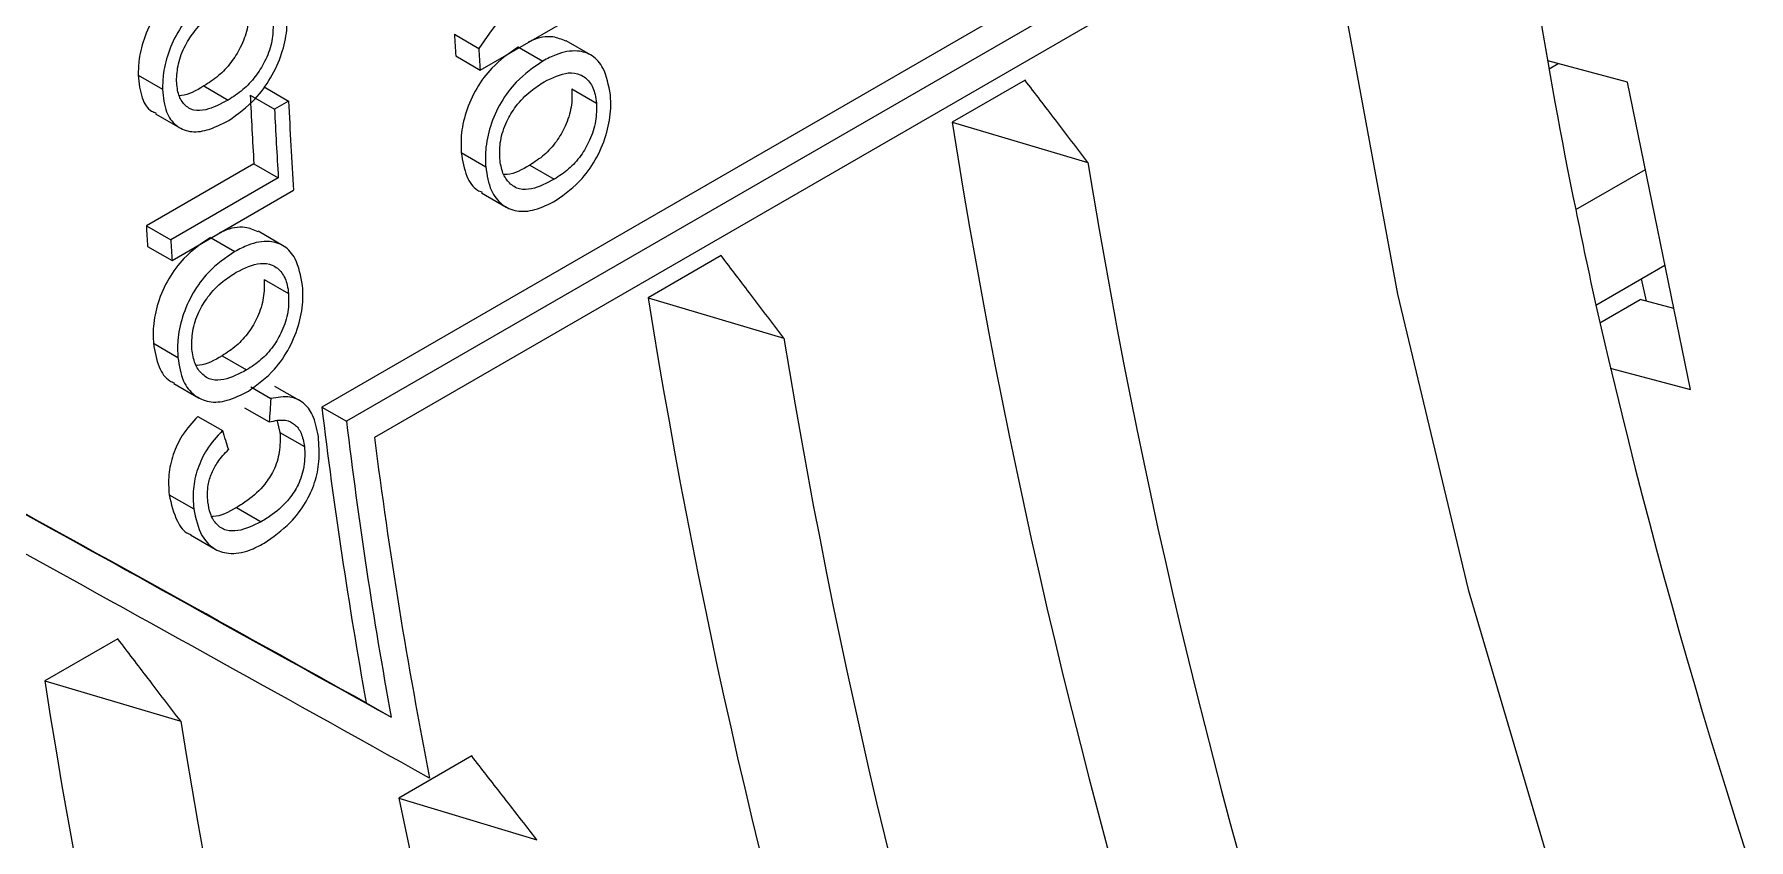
# Model space of a CAD drawing. Extents: x 17.3 to 113.1, y 4.8 to 84.5.
# Drawn here: x 75.046 to 76.043, y 64.353 to 64.821 of the extents above; entities that cross this region are included whole.
import ezdxf

# ---------------------------------------------------------------- set-up
doc = ezdxf.new("R2010")
doc.units = 0
doc.header["$MEASUREMENT"] = 0
doc.layers.add('OBJECT', color=7, linetype='CONTINUOUS')

msp = doc.modelspace()

# ---------------------------------------------------------------- linework, layer by layer
at = {"layer": 'OBJECT'}
for p, q in [((75.74737, 64.91311), (75.21299, 64.60462)), ((75.76167, 64.90485), (75.22729, 64.59636)), ((75.77799, 64.89543), (75.24361, 64.58694)), ((75.30507, 64.80063), (75.37578, 64.84145)), ((75.29012, 64.82143), (75.3043, 64.81324)), ((75.32784, 64.81378), (75.34155, 64.80586)), ((75.36931, 64.80944), (75.35511, 64.81764)), ((75.29088, 64.80882), (75.30507, 64.80063)), ((75.97237, 64.79362), (75.92612, 64.80601)), ((75.92692, 64.80138), (75.93215, 64.8044)), ((75.10619, 64.79758), (75.12034, 64.78941)), ((75.62202, 64.79471), (75.5796, 64.77022)), ((76.00898, 64.61475), (75.97237, 64.79362)), ((75.14437, 64.79135), (75.15853, 64.78318)), ((75.17136, 64.78607), (75.18552, 64.77789)), ((75.17952, 64.79078), (75.19368, 64.7826)), ((75.19368, 64.7826), (75.18552, 64.77789)), ((75.35846, 64.78963), (75.37268, 64.78143)), ((75.11636, 64.77514), (75.13051, 64.76697)), ((75.5796, 64.77022), (75.65856, 64.7468)), ((75.29409, 64.75258), (75.30831, 64.74437)), ((75.17349, 64.74611), (75.11094, 64.71)), ((75.17349, 64.74611), (75.18767, 64.73792)), ((75.33399, 64.74536), (75.34822, 64.73714)), ((75.94226, 64.71948), (75.98276, 64.74286)), ((75.18767, 64.73792), (75.12512, 64.70181)), ((75.12588, 64.68985), (75.19659, 64.73067)), ((75.30595, 64.72916), (75.32019, 64.72094)), ((75.11094, 64.71), (75.12512, 64.70181)), ((75.14866, 64.703), (75.16241, 64.69506)), ((75.1902, 64.69862), (75.176, 64.70682)), ((75.11169, 64.69804), (75.12588, 64.68985)), ((75.44525, 64.69266), (75.40282, 64.66817)), ((75.95398, 64.66393), (75.99416, 64.68713)), ((75.17943, 64.67877), (75.19366, 64.67056)), ((75.98027, 64.67911), (75.98329, 64.66627)), ((75.40282, 64.66817), (75.48179, 64.64475)), ((75.95627, 64.65359), (75.97984, 64.6672)), ((75.99931, 64.66198), (75.97984, 64.6672)), ((75.11506, 64.64171), (75.12928, 64.6335)), ((75.15504, 64.63444), (75.16928, 64.62622)), ((75.96228, 64.62726), (76.00898, 64.61475)), ((75.127, 64.61824), (75.14125, 64.61002)), ((75.17171, 64.61631), (75.18336, 64.60958)), ((75.20002, 64.6084), (75.18575, 64.61664)), ((75.16811, 64.60419), (75.18239, 64.59595)), ((75.21299, 64.60462), (75.22729, 64.59636)), ((75.14091, 64.59918), (75.15518, 64.59094)), ((75.18694, 64.59639), (75.18865, 64.58988)), ((75.18865, 64.58988), (75.20295, 64.58162)), ((75.12418, 64.55363), (75.13848, 64.54538)), ((75.16338, 64.54611), (75.17771, 64.53784)), ((75.13668, 64.53021), (75.15101, 64.52193)), ((75.09428, 64.46987), (75.05185, 64.44537)), ((75.05185, 64.44537), (75.13093, 64.42188)), ((75.23882, 64.43252), (75.25333, 64.42414)), ((75.30015, 64.40167), (75.25773, 64.37718)), ((75.25773, 64.37718), (75.33802, 64.35294))]:
    msp.add_line(p, q, dxfattribs=at)
at = {"layer": 'OBJECT', "flags": 128}
msp.add_lwpolyline([(75.77619, 65.32163), (75.77619, 65.16617), (75.78665, 65.00514), (75.80749, 64.83952), (75.8386, 64.6703), (75.87979, 64.49852), (75.93081, 64.3252), (75.99134, 64.15139), (76.06103, 63.97815), (76.13946, 63.80651), (76.22615, 63.63752)], dxfattribs=at)
at = {"layer": 'OBJECT'}
for centre, radius, start, end in [((78.56694, 65.26161), 2.68008, 180.80615, 191.67043), ((77.85949, 64.97078), 2.57371, 183.32686, 183.60811), ((77.83607, 64.96153), 2.53612, 183.3519, 183.63741), ((77.70052, 64.90072), 2.53176, 182.5956, 183.50126), ((77.71461, 64.89787), 2.52356, 182.61802, 183.79891), ((77.69753, 64.8927), 2.51463, 182.61681, 183.5289), ((79.50305, 65.39006), 3.97212, 188.97757, 226.68924), ((79.45665, 65.36373), 3.84786, 189.22611, 226.52614), ((79.03128, 65.34199), 3.15112, 191.39382, 192.42606), ((77.68327, 64.86729), 2.57714, 183.49929, 183.76558), ((77.67748, 64.85914), 2.55721, 183.5273, 183.79575), ((79.34227, 65.29563), 3.98911, 189.04982, 222.30217), ((79.62852, 65.50024), 3.76851, 192.82188, 208.66153), ((79.27987, 65.26168), 3.84786, 189.22611, 226.52614), ((78.16369, 64.95937), 2.97194, 186.85557, 190.21103), ((78.15891, 64.95159), 2.95307, 186.90887, 190.28887), ((78.22155, 64.96713), 3.00211, 187.27556, 191.10716), ((78.4502, 64.86592), 3.6106, 185.08358, 209.23421), ((78.41425, 64.84216), 3.4969, 185.23543, 209.16671), ((78.76168, 65.02138), 3.75428, 188.82556, 208.94155), ((78.7252, 64.99749), 3.64007, 189.09837, 208.86966), ((79.03741, 65.16467), 3.86085, 191.76905, 208.76646)]:
    msp.add_arc(centre, radius, start, end, dxfattribs=at)
for centre, major_axis, ratio, start_param, end_param in [((77.20525, 64.07019), (2.78875, 3.45145), 0.442764, 1.690483, 1.710238), ((76.52662, 63.67843), (2.45903, -1.38623), 0.010107, 2.120763, 2.350138), ((76.52662, 63.67843), (2.47927, -1.39764), 0.010107, 2.122669, 2.342102), ((76.50639, 63.66674), (2.45903, -1.38623), 0.010107, 2.100644, 2.350138), ((76.93928, 63.91665), (-0.64995, 2.38573), 0.687504, 1.09613, 1.101986), ((76.80966, 63.84182), (-1.53777, 1.91145), 0.445009, 0.849092, 0.854949)]:
    msp.add_ellipse(centre, major_axis=major_axis, ratio=ratio, start_param=start_param, end_param=end_param, dxfattribs=at)
for points, knots in [([(75.13418, 64.85164), (75.13148, 64.84974), (75.12522, 64.84532), (75.11659, 64.83412), (75.10981, 64.82062), (75.10642, 64.8079), (75.10626, 64.80068), (75.10619, 64.79758)], [0, 0, 0, 0, 0.1700238, 0.3954224, 0.621693, 0.83773, 1, 1, 1, 1]), ([(75.15603, 64.84949), (75.15068, 64.84587), (75.14174, 64.8398), (75.13071, 64.82603), (75.12396, 64.81244), (75.12057, 64.79973), (75.12041, 64.79251), (75.12034, 64.78941)], [0, 0, 0, 0, 0.287529, 0.481015, 0.675248, 0.8607, 1, 1, 1, 1]), ([(75.1285, 64.79419), (75.12867, 64.79751), (75.12901, 64.80419), (75.13312, 64.81475), (75.13958, 64.82463), (75.14754, 64.83246), (75.15338, 64.83614), (75.15609, 64.83786)], [0, 0, 0, 0, 0.197152, 0.395804, 0.573791, 0.801912, 1, 1, 1, 1]), ([(75.17056, 64.83464), (75.17041, 64.83129), (75.17012, 64.82458), (75.16606, 64.81397), (75.1602, 64.80454), (75.15277, 64.79672), (75.14725, 64.79319), (75.14437, 64.79135)], [0, 0, 0, 0, 0.202751, 0.407412, 0.587596, 0.785061, 1, 1, 1, 1]), ([(75.18471, 64.82647), (75.18456, 64.82313), (75.18427, 64.81641), (75.18021, 64.8058), (75.17436, 64.79637), (75.16693, 64.78855), (75.16141, 64.78502), (75.15853, 64.78318)], [0, 0, 0, 0, 0.202757, 0.407424, 0.5876, 0.785072, 1, 1, 1, 1]), ([(75.15888, 64.77132), (75.16416, 64.77508), (75.17309, 64.78144), (75.1837, 64.79585), (75.19005, 64.80993), (75.19277, 64.82213), (75.19284, 64.82877), (75.19286, 64.83123)], [0, 0, 0, 0, 0.291179, 0.492366, 0.694313, 0.886501, 1, 1, 1, 1]), ([(75.32736, 64.81406), (75.32205, 64.81041), (75.31316, 64.80431), (75.3026, 64.79028), (75.29645, 64.77637), (75.2937, 64.76329), (75.29397, 64.7558), (75.29409, 64.75258)], [0, 0, 0, 0, 0.286985, 0.480131, 0.674018, 0.859524, 1, 1, 1, 1]), ([(75.35499, 64.81739), (75.35255, 64.81843), (75.34666, 64.82094), (75.33862, 64.81953), (75.33371, 64.81711), (75.33304, 64.81678)], [0, 0, 0, 0, 0.378592, 0.915036, 1, 1, 1, 1]), ([(75.34155, 64.80586), (75.33624, 64.80222), (75.32736, 64.79611), (75.31679, 64.78209), (75.31065, 64.76817), (75.30791, 64.75508), (75.30819, 64.7476), (75.30831, 64.74437)], [0, 0, 0, 0, 0.286975, 0.480116, 0.673995, 0.859502, 1, 1, 1, 1]), ([(75.38084, 64.78619), (75.3798, 64.79174), (75.37802, 64.8012), (75.37065, 64.80962), (75.36112, 64.81255), (75.35093, 64.81076), (75.34412, 64.8072), (75.34155, 64.80586)], [0, 0, 0, 0, 0.262327, 0.446726, 0.631747, 0.861208, 1, 1, 1, 1]), ([(75.10619, 64.79758), (75.10669, 64.79297), (75.10761, 64.7845), (75.11207, 64.77734), (75.11572, 64.77594), (75.1166, 64.7756)], [0, 0, 0, 0, 0.474726, 0.872919, 1, 1, 1, 1]), ([(75.15853, 64.78318), (75.15412, 64.78087), (75.14723, 64.77727), (75.13829, 64.77665), (75.133, 64.7801), (75.12931, 64.78588), (75.12877, 64.79135), (75.1285, 64.79419)], [0, 0, 0, 0, 0.30881, 0.483178, 0.659205, 0.8234, 1, 1, 1, 1]), ([(75.31646, 64.74915), (75.31643, 64.7526), (75.31638, 64.75953), (75.32002, 64.77044), (75.32616, 64.78058), (75.33392, 64.78847), (75.3397, 64.79213), (75.34234, 64.79381)], [0, 0, 0, 0, 0.198451, 0.39841, 0.577222, 0.806711, 1, 1, 1, 1]), ([(75.34234, 64.79381), (75.34711, 64.79615), (75.3545, 64.79979), (75.36357, 64.7985), (75.36908, 64.7941), (75.37191, 64.78778), (75.37248, 64.78311), (75.37268, 64.78143)], [0, 0, 0, 0, 0.339453, 0.526289, 0.713396, 0.896544, 1, 1, 1, 1]), ([(75.65856, 64.7468), (75.65225, 64.75507), (75.64006, 64.77104), (75.62789, 64.78702), (75.62202, 64.79471)], [0, 0, 0, 0, 0.5181211, 1, 1, 1, 1]), ([(75.12034, 64.78941), (75.1208, 64.78473), (75.12166, 64.77612), (75.12778, 64.76792), (75.13603, 64.76418), (75.14684, 64.76516), (75.15466, 64.76916), (75.15888, 64.77132)], [0, 0, 0, 0, 0.219177, 0.403022, 0.586408, 0.776679, 1, 1, 1, 1]), ([(75.14437, 64.79135), (75.13987, 64.78869), (75.13493, 64.78576), (75.1305, 64.78569), (75.1301, 64.78569)], [0, 0, 0, 0, 0.910548, 1, 1, 1, 1]), ([(75.35846, 64.78963), (75.35852, 64.78616), (75.35862, 64.77918), (75.35502, 64.76822), (75.34948, 64.75856), (75.34227, 64.75069), (75.33681, 64.74717), (75.33399, 64.74536)], [0, 0, 0, 0, 0.204276, 0.410483, 0.591697, 0.789075, 1, 1, 1, 1]), ([(75.34931, 64.72486), (75.35455, 64.72865), (75.36341, 64.73505), (75.37351, 64.74975), (75.37922, 64.76417), (75.3813, 64.77675), (75.38096, 64.78363), (75.38084, 64.78619)], [0, 0, 0, 0, 0.29048, 0.491429, 0.693102, 0.885805, 1, 1, 1, 1]), ([(75.37268, 64.78143), (75.37273, 64.77795), (75.37284, 64.77097), (75.36925, 64.76), (75.36371, 64.75034), (75.3565, 64.74247), (75.35104, 64.73895), (75.34822, 64.73714)], [0, 0, 0, 0, 0.204302, 0.410533, 0.591771, 0.789147, 1, 1, 1, 1]), ([(75.29409, 64.75258), (75.2949, 64.74778), (75.29638, 64.73896), (75.30144, 64.73146), (75.30529, 64.72997), (75.3062, 64.72962)], [0, 0, 0, 0, 0.4777905, 0.8774282, 1, 1, 1, 1]), ([(75.30831, 64.74437), (75.30908, 64.73949), (75.31051, 64.73052), (75.3174, 64.7219), (75.32622, 64.7179), (75.33733, 64.71877), (75.34513, 64.72273), (75.34931, 64.72486)], [0, 0, 0, 0, 0.221009, 0.405859, 0.590283, 0.779928, 1, 1, 1, 1]), ([(75.34822, 64.73714), (75.34381, 64.73485), (75.33689, 64.73126), (75.32768, 64.73079), (75.32201, 64.73445), (75.31782, 64.74051), (75.31693, 64.74619), (75.31646, 64.74915)], [0, 0, 0, 0, 0.308095, 0.482037, 0.657617, 0.821769, 1, 1, 1, 1]), ([(75.33399, 64.74536), (75.32949, 64.74273), (75.32435, 64.73972), (75.31959, 64.73977), (75.31899, 64.73978)], [0, 0, 0, 0, 0.87386, 1, 1, 1, 1]), ([(75.14821, 64.70326), (75.1429, 64.69961), (75.13402, 64.6935), (75.12348, 64.67947), (75.11736, 64.66554), (75.11464, 64.65244), (75.11493, 64.64494), (75.11506, 64.64171)], [0, 0, 0, 0, 0.286948, 0.48007, 0.673928, 0.85944, 1, 1, 1, 1]), ([(75.17588, 64.70657), (75.17343, 64.70761), (75.16752, 64.71014), (75.15932, 64.70868), (75.15424, 64.70616), (75.15341, 64.70574)], [0, 0, 0, 0, 0.3709774, 0.8964735, 1, 1, 1, 1]), ([(75.16241, 64.69506), (75.1571, 64.69141), (75.14822, 64.68531), (75.13768, 64.67127), (75.13157, 64.65734), (75.12886, 64.64423), (75.12915, 64.63673), (75.12928, 64.6335)], [0, 0, 0, 0, 0.286938, 0.480053, 0.673902, 0.859418, 1, 1, 1, 1]), ([(75.20181, 64.67532), (75.20075, 64.68088), (75.19895, 64.69036), (75.19155, 64.6988), (75.18199, 64.70174), (75.17179, 64.69996), (75.16498, 64.6964), (75.16241, 64.69506)], [0, 0, 0, 0, 0.262277, 0.446722, 0.631788, 0.861168, 1, 1, 1, 1]), ([(75.13744, 64.63828), (75.1374, 64.64174), (75.13732, 64.64868), (75.14094, 64.65961), (75.14707, 64.66976), (75.15482, 64.67765), (75.1606, 64.68131), (75.16324, 64.68299)], [0, 0, 0, 0, 0.198554, 0.398608, 0.577484, 0.807087, 1, 1, 1, 1]), ([(75.16324, 64.68299), (75.168, 64.68533), (75.17539, 64.68896), (75.18448, 64.68767), (75.19001, 64.68325), (75.19287, 64.67692), (75.19345, 64.67225), (75.19366, 64.67056)], [0, 0, 0, 0, 0.339308, 0.526148, 0.713275, 0.896421, 1, 1, 1, 1]), ([(75.48179, 64.64475), (75.47547, 64.65302), (75.46329, 64.66899), (75.45111, 64.68496), (75.44525, 64.69266)], [0, 0, 0, 0, 0.5181211, 1, 1, 1, 1]), ([(75.17943, 64.67877), (75.17949, 64.67529), (75.17962, 64.66829), (75.17604, 64.65731), (75.17051, 64.64764), (75.16331, 64.63977), (75.15785, 64.63626), (75.15504, 64.63444)], [0, 0, 0, 0, 0.204384, 0.4107, 0.591993, 0.789361, 1, 1, 1, 1]), ([(75.1704, 64.61393), (75.17564, 64.61771), (75.18449, 64.62412), (75.19458, 64.63883), (75.20025, 64.65327), (75.2023, 64.66587), (75.20194, 64.67275), (75.20181, 64.67532)], [0, 0, 0, 0, 0.290429, 0.491356, 0.69301, 0.885747, 1, 1, 1, 1]), ([(75.19366, 64.67056), (75.19372, 64.66707), (75.19385, 64.66008), (75.19027, 64.64909), (75.18475, 64.63942), (75.17755, 64.63155), (75.1721, 64.62803), (75.16928, 64.62622)], [0, 0, 0, 0, 0.204416, 0.410759, 0.592076, 0.789433, 1, 1, 1, 1]), ([(75.11506, 64.64171), (75.11588, 64.6369), (75.11739, 64.62806), (75.12248, 64.62055), (75.12634, 64.61905), (75.12725, 64.6187)], [0, 0, 0, 0, 0.4780147, 0.8777521, 1, 1, 1, 1]), ([(75.12928, 64.6335), (75.13007, 64.62861), (75.13152, 64.61962), (75.13846, 64.61098), (75.14731, 64.60698), (75.15843, 64.60784), (75.16622, 64.6118), (75.1704, 64.61393)], [0, 0, 0, 0, 0.221145, 0.406062, 0.590559, 0.780155, 1, 1, 1, 1]), ([(75.16928, 64.62622), (75.16486, 64.62393), (75.15795, 64.62034), (75.14872, 64.61988), (75.14303, 64.62355), (75.13882, 64.62962), (75.13791, 64.63532), (75.13744, 64.63828)], [0, 0, 0, 0, 0.308037, 0.4819524, 0.6575056, 0.8216464, 1, 1, 1, 1]), ([(75.15504, 64.63444), (75.15054, 64.63182), (75.14539, 64.6288), (75.14062, 64.62886), (75.14001, 64.62887)], [0, 0, 0, 0, 0.872331, 1, 1, 1, 1]), ([(75.21097, 64.58749), (75.21013, 64.59191), (75.2086, 64.59992), (75.20241, 64.60762), (75.19399, 64.6114), (75.18717, 64.61023), (75.18336, 64.60958)], [0, 0, 0, 0, 0.273935, 0.496636, 0.719281, 1, 1, 1, 1]), ([(75.14091, 64.59918), (75.13769, 64.59567), (75.13188, 64.58933), (75.12616, 64.57706), (75.12344, 64.56492), (75.12393, 64.55745), (75.12418, 64.55363)], [0, 0, 0, 0, 0.289249, 0.522936, 0.756712, 1, 1, 1, 1]), ([(75.18239, 64.59595), (75.18568, 64.59668), (75.19108, 64.59787), (75.19739, 64.59487), (75.20143, 64.5896), (75.20243, 64.58437), (75.20295, 64.58162)], [0, 0, 0, 0, 0.334041, 0.54781, 0.761889, 1, 1, 1, 1]), ([(75.15518, 64.59094), (75.15196, 64.58743), (75.14615, 64.58109), (75.14044, 64.56882), (75.13773, 64.55668), (75.13823, 64.54919), (75.13848, 64.54538)], [0, 0, 0, 0, 0.289203, 0.522894, 0.756677, 1, 1, 1, 1]), ([(75.18865, 64.58988), (75.18876, 64.58606), (75.18896, 64.57882), (75.18547, 64.56786), (75.17895, 64.55798), (75.1713, 64.55101), (75.16556, 64.54745), (75.16338, 64.54611)], [0, 0, 0, 0, 0.215946, 0.40972, 0.57529, 0.839088, 1, 1, 1, 1]), ([(75.17941, 64.52539), (75.18465, 64.52902), (75.19346, 64.53514), (75.20346, 64.54806), (75.20926, 64.56053), (75.21199, 64.57412), (75.21134, 64.5827), (75.21097, 64.58749)], [0, 0, 0, 0, 0.283362, 0.477128, 0.637068, 0.797346, 1, 1, 1, 1]), ([(75.14671, 64.54949), (75.14655, 64.55268), (75.14628, 64.5581), (75.1487, 64.56631), (75.15281, 64.57357), (75.15651, 64.57756), (75.15867, 64.57988)], [0, 0, 0, 0, 0.297318, 0.504628, 0.711731, 1, 1, 1, 1]), ([(75.20295, 64.58162), (75.20306, 64.5778), (75.20327, 64.57056), (75.19979, 64.5596), (75.19328, 64.54971), (75.18563, 64.54273), (75.17989, 64.53918), (75.17771, 64.53784)], [0, 0, 0, 0, 0.21593, 0.409752, 0.575354, 0.839101, 1, 1, 1, 1]), ([(75.12418, 64.55363), (75.12544, 64.54825), (75.1276, 64.53905), (75.13301, 64.53166), (75.1364, 64.5306), (75.13681, 64.53047)], [0, 0, 0, 0, 0.554392, 0.946365, 1, 1, 1, 1]), ([(75.13848, 64.54538), (75.13969, 64.53985), (75.14177, 64.53043), (75.14957, 64.52185), (75.15924, 64.51868), (75.16967, 64.52032), (75.17656, 64.5239), (75.17941, 64.52539)], [0, 0, 0, 0, 0.258136, 0.440697, 0.62402, 0.844472, 1, 1, 1, 1]), ([(75.17771, 64.53784), (75.17316, 64.53565), (75.16625, 64.53233), (75.15723, 64.53243), (75.15157, 64.53594), (75.14797, 64.54203), (75.14711, 64.54712), (75.14671, 64.54949)], [0, 0, 0, 0, 0.334267, 0.508084, 0.682472, 0.852459, 1, 1, 1, 1]), ([(75.16338, 64.54611), (75.15876, 64.54353), (75.1539, 64.54082), (75.14938, 64.54103), (75.14916, 64.54104)], [0, 0, 0, 0, 0.95034, 1, 1, 1, 1]), ([(75.13093, 64.42188), (75.12458, 64.43019), (75.11236, 64.44619), (75.10014, 64.46218), (75.09428, 64.46987)], [0, 0, 0, 0, 0.519701, 1, 1, 1, 1]), ([(75.33802, 64.35294), (75.33124, 64.36166), (75.31861, 64.3779), (75.306, 64.39415), (75.30015, 64.40167)], [0, 0, 0, 0, 0.536769, 1, 1, 1, 1])]:
    msp.add_open_spline(points, degree=3, knots=knots, dxfattribs=at)

doc.saveas('drawing.dxf')
